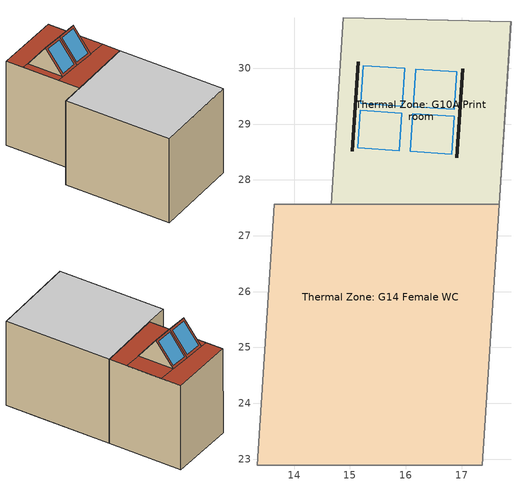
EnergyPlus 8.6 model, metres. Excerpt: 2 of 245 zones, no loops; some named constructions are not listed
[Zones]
Thermal Zone: G10A Print room
 floor to Thermal Zone: LG16 Cycles Store (InteriorCeiling Reversed): 14.88,30.91 17.89,30.83 17.67,27.57 14.66,27.57 z0
 wall outside (ExternalWall): 16.97,29.19,4.77 16.92,28.39,3.77 17.02,29.99,3.77; 15.09,29.32,4.77 15.04,28.52,3.77 15.14,30.11,3.77
 wall to Thermal Zone: G16 Library (InteriorWall): 17.89,30.83 14.88,30.91 z0:3.77
 wall to Thermal Zone: G11 Study room (InteriorWall): 17.67,27.57 17.89,30.83 z0:3.77
 wall to Thermal Zone: G14 Female WC (InteriorWall): 14.66,27.57 17.67,27.57 z0:3.77
 wall to Thermal Zone: G10 Tea Point (InteriorWall): 14.88,30.91 14.66,27.57 z0:3.77
 roof outside (ExternalRoof): 16.03,29.25,4.77 15.98,28.46,3.77 16.92,28.39,3.77 16.97,29.19,4.77; 15.04,28.52 15.14,30.11 14.83,30.13 14.73,28.54 z3.77; 17.83,29.94 17.89,30.83 14.88,30.91 14.83,30.13 z3.77; 17.72,28.34 17.83,29.94 17.02,29.99 16.92,28.39 z3.77; 15.09,29.32,4.77 15.04,28.52,3.77 15.98,28.46,3.77 16.03,29.25,4.77; 15.09,29.32,4.77 16.03,29.25,4.77 16.08,30.05,3.77 15.14,30.11,3.77; 17.67,27.57 17.72,28.34 14.73,28.54 14.66,27.57 z3.77; 16.03,29.25,4.77 16.97,29.19,4.77 17.02,29.99,3.77 16.08,30.05,3.77
 skylight (GlazingCH): 16.13,29.19,4.69 16.08,28.51,3.85 16.82,28.46,3.85 16.86,29.14,4.69; 15.19,29.25,4.69 15.14,28.57,3.85 15.88,28.52,3.85 15.93,29.2,4.69; 15.93,29.32,4.69 15.98,30,3.85 15.24,30.04,3.85 15.2,29.37,4.69; 16.87,29.26,4.69 16.92,29.94,3.85 16.18,29.98,3.85 16.13,29.31,4.69
Thermal Zone: G14 Female WC
 floor to Thermal Zone: LG14 Kitchen (InteriorCeiling): 17.67,27.57 17.45,24.23 13.42,24.23 13.64,27.57 z0
 floor to Thermal Zone: LG12 Plant (InteriorCeiling Reversed): 13.42,24.23 17.45,24.23 17.37,22.88 13.33,22.88 z0
 wall to Thermal Zone: G10 Tea Point (InteriorWall): 14.66,27.57 13.64,27.57 z0:3.77
 wall to Thermal Zone: G11 Study room (InteriorWall): 17.37,22.88 17.67,27.57 z0:3.77
 wall to Thermal Zone: G97 Circ (InteriorWall): 13.33,22.88 17.37,22.88 z0:3.77
 wall to Thermal Zone: G97A Riser (InteriorWall): 13.64,27.57 13.33,22.88 z0:3.77
 ceiling to Thermal Zone: 111 Female WC (InteriorCeiling): 13.33,22.88 17.37,22.88 17.67,27.57 13.64,27.57 z3.77
[Fan:OnOff]
VRF Zone Terminal Fan 66: Always On Discrete, 0.6, 300, Autosize, 0.8, 1, VRF Zone Terminal 64 Heating Coil Outlet Node, Node 492, Fan On Off Power Curve 19, Fan On Off Efficiency Curve 6, General
VRF Zone Terminal Fan 67: Always On Discrete, 0.6, 300, Autosize, 0.8, 1, VRF Zone Terminal 65 Heating Coil Outlet Node, Node 494, Fan On Off Power Curve 19, Fan On Off Efficiency Curve 6, General
VRF Zone Terminal Fan 64: Always On Discrete, 0.6, 300, Autosize, 0.8, 1, VRF Zone Terminal 62 Heating Coil Outlet Node, Node 488, Fan On Off Power Curve 19, Fan On Off Efficiency Curve 6, General
VRF Zone Terminal Fan 63: Always On Discrete, 0.6, 300, Autosize, 0.8, 1, VRF Zone Terminal 61 Heating Coil Outlet Node, Node 486, Fan On Off Power Curve 19, Fan On Off Efficiency Curve 6, General
VRF Zone Terminal Fan 62: Always On Discrete, 0.6, 300, Autosize, 0.8, 1, VRF Zone Terminal 60 Heating Coil Outlet Node, Node 484, Fan On Off Power Curve 19, Fan On Off Efficiency Curve 6, General
VRF Zone Terminal Fan 61: Always On Discrete, 0.6, 300, Autosize, 0.8, 1, VRF Zone Terminal 59 Heating Coil Outlet Node, Node 482, Fan On Off Power Curve 19, Fan On Off Efficiency Curve 6, General
VRF Zone Terminal Fan 60: Always On Discrete, 0.6, 300, Autosize, 0.8, 1, VRF Zone Terminal 58 Heating Coil Outlet Node, Node 480, Fan On Off Power Curve 19, Fan On Off Efficiency Curve 6, General
VRF Zone Terminal Fan 59: Always On Discrete, 0.6, 300, Autosize, 0.8, 1, VRF Zone Terminal 57 Heating Coil Outlet Node, Node 478, Fan On Off Power Curve 19, Fan On Off Efficiency Curve 6, General
VRF Zone Terminal Fan 58: Always On Discrete, 0.6, 300, Autosize, 0.8, 1, FCU216 Heating Coil Outlet Node, Node 476, Fan On Off Power Curve 19, Fan On Off Efficiency Curve 6, General
VRF Zone Terminal Fan 45: Always On Discrete, 0.6, 300, Autosize, 0.8, 1, VRF Zone Terminal 43 Heating Coil Outlet Node, Node 472, Fan On Off Power Curve 19, Fan On Off Efficiency Curve 6, General
VRF Zone Terminal Fan 46: Always On Discrete, 0.6, 300, Autosize, 0.8, 1, VRF Zone Terminal 44 Heating Coil Outlet Node, Node 474, Fan On Off Power Curve 19, Fan On Off Efficiency Curve 6, General
VRF Zone Terminal Fan 40: Always On Discrete, 0.6, 300, Autosize, 0.8, 1, VRF Zone Terminal 38 Heating Coil Outlet Node, Node 462, Fan On Off Power Curve 19, Fan On Off Efficiency Curve 6, General
VRF Zone Terminal Fan 41: Always On Discrete, 0.6, 300, Autosize, 0.8, 1, VRF Zone Terminal 39 Heating Coil Outlet Node, Node 464, Fan On Off Power Curve 19, Fan On Off Efficiency Curve 6, General
VRF Zone Terminal Fan 42: Always On Discrete, 0.6, 300, Autosize, 0.8, 1, VRF Zone Terminal 40 Heating Coil Outlet Node, Node 466, Fan On Off Power Curve 19, Fan On Off Efficiency Curve 6, General
VRF Zone Terminal Fan 43: Always On Discrete, 0.6, 300, Autosize, 0.8, 1, VRF Zone Terminal 41 Heating Coil Outlet Node, Node 468, Fan On Off Power Curve 19, Fan On Off Efficiency Curve 6, General
VRF Zone Terminal Fan 44: Always On Discrete, 0.6, 300, Autosize, 0.8, 1, VRF Zone Terminal 42 Heating Coil Outlet Node, Node 470, Fan On Off Power Curve 19, Fan On Off Efficiency Curve 6, General
VRF Zone Terminal Fan 212: Always On Discrete, 0.6, 80, Autosize, 0.8, 1, AHU201 1 Heating Coil Outlet Node, Node 697, Fan On Off Power Curve 19, Fan On Off Efficiency Curve 6, General
VRF Zone Terminal Fan 213: Always On Discrete, 0.6, 80, Autosize, 0.8, 1, AHU201 2 Heating Coil Outlet Node, Node 699, Fan On Off Power Curve 19, Fan On Off Efficiency Curve 6, General
VRF Zone Terminal Fan 216: Always On Discrete, 0.6, 80, Autosize, 0.8, 1, AHU201 3 Heating Coil Outlet Node, Node 707, Fan On Off Power Curve 19, Fan On Off Efficiency Curve 6, General
VRF Zone Terminal Fan 121: Always On Discrete, 0.6, 300, Autosize, 0.8, 1, VRF Zone Terminal 119 Heating Coil Outlet Node, Node 602, Fan On Off Power Curve 19, Fan On Off Efficiency Curve 6, General
VRF Zone Terminal Fan 122: Always On Discrete, 0.6, 300, Autosize, 0.8, 1, VRF Zone Terminal 120 Heating Coil Outlet Node, Node 604, Fan On Off Power Curve 19, Fan On Off Efficiency Curve 6, General
VRF Zone Terminal Fan 123: Always On Discrete, 0.6, 300, Autosize, 0.8, 1, VRF Zone Terminal 121 Heating Coil Outlet Node, Node 606, Fan On Off Power Curve 19, Fan On Off Efficiency Curve 6, General
VRF Zone Terminal Fan 124: Always On Discrete, 0.6, 300, Autosize, 0.8, 1, VRF Zone Terminal 122 Heating Coil Outlet Node, Node 608, Fan On Off Power Curve 19, Fan On Off Efficiency Curve 6, General
VRF Zone Terminal Fan 125: Always On Discrete, 0.6, 300, Autosize, 0.8, 1, VRF Zone Terminal 123 Heating Coil Outlet Node, Node 610, Fan On Off Power Curve 19, Fan On Off Efficiency Curve 6, General
VRF Zone Terminal Fan 126: Always On Discrete, 0.6, 300, Autosize, 0.8, 1, VRF Zone Terminal 124 Heating Coil Outlet Node, Node 612, Fan On Off Power Curve 19, Fan On Off Efficiency Curve 6, General
VRF Zone Terminal Fan 127: Always On Discrete, 0.6, 300, Autosize, 0.8, 1, VRF Zone Terminal 125 Heating Coil Outlet Node, Node 614, Fan On Off Power Curve 19, Fan On Off Efficiency Curve 6, General
VRF Zone Terminal Fan 128: Always On Discrete, 0.6, 300, Autosize, 0.8, 1, VRF Zone Terminal 126 Heating Coil Outlet Node, Node 616, Fan On Off Power Curve 19, Fan On Off Efficiency Curve 6, General
VRF Zone Terminal Fan 129: Always On Discrete, 0.6, 300, Autosize, 0.8, 1, VRF Zone Terminal 127 Heating Coil Outlet Node, Node 618, Fan On Off Power Curve 19, Fan On Off Efficiency Curve 6, General
VRF Zone Terminal Fan 130: Always On Discrete, 0.6, 300, Autosize, 0.8, 1, VRF Zone Terminal 128 Heating Coil Outlet Node, Node 620, Fan On Off Power Curve 19, Fan On Off Efficiency Curve 6, General
VRF Zone Terminal Fan 131: Always On Discrete, 0.6, 300, Autosize, 0.8, 1, VRF Zone Terminal 129 Heating Coil Outlet Node, Node 622, Fan On Off Power Curve 19, Fan On Off Efficiency Curve 6, General
VRF Zone Terminal Fan 132: Always On Discrete, 0.6, 300, Autosize, 0.8, 1, VRF Zone Terminal 130 Heating Coil Outlet Node, Node 624, Fan On Off Power Curve 19, Fan On Off Efficiency Curve 6, General
VRF Zone Terminal Fan 133: Always On Discrete, 0.6, 300, Autosize, 0.8, 1, VRF Zone Terminal 131 Heating Coil Outlet Node, Node 626, Fan On Off Power Curve 19, Fan On Off Efficiency Curve 6, General
VRF Zone Terminal Fan 134: Always On Discrete, 0.6, 300, Autosize, 0.8, 1, VRF Zone Terminal 132 Heating Coil Outlet Node, Node 628, Fan On Off Power Curve 19, Fan On Off Efficiency Curve 6, General
VRF Zone Terminal Fan 135: Always On Discrete, 0.6, 300, Autosize, 0.8, 1, VRF Zone Terminal 133 Heating Coil Outlet Node, Node 630, Fan On Off Power Curve 19, Fan On Off Efficiency Curve 6, General
VRF Zone Terminal Fan 136: Always On Discrete, 0.6, 300, Autosize, 0.8, 1, VRF Zone Terminal 134 Heating Coil Outlet Node, Node 632, Fan On Off Power Curve 19, Fan On Off Efficiency Curve 6, General
VRF Zone Terminal Fan 137: Always On Discrete, 0.6, 300, Autosize, 0.8, 1, VRF Zone Terminal 135 Heating Coil Outlet Node, Node 634, Fan On Off Power Curve 19, Fan On Off Efficiency Curve 6, General
VRF Zone Terminal Fan 138: Always On Discrete, 0.6, 300, Autosize, 0.8, 1, VRF Zone Terminal 136 Heating Coil Outlet Node, Node 636, Fan On Off Power Curve 19, Fan On Off Efficiency Curve 6, General
VRF Zone Terminal Fan 139: Always On Discrete, 0.6, 300, Autosize, 0.8, 1, VRF Zone Terminal 137 Heating Coil Outlet Node, Node 638, Fan On Off Power Curve 19, Fan On Off Efficiency Curve 6, General
VRF Zone Terminal Fan 140: Always On Discrete, 0.6, 300, Autosize, 0.8, 1, VRF Zone Terminal 138 Heating Coil Outlet Node, Node 640, Fan On Off Power Curve 19, Fan On Off Efficiency Curve 6, General
VRF Zone Terminal Fan 170: Always On Discrete, 0.6, 80, 0.29, 0.8, 1, AHU401 1 Heating Coil Outlet Node, Node 781, Fan On Off Power Curve 19, Fan On Off Efficiency Curve 6, General
VRF Zone Terminal Fan 34: Always On Discrete, 0.6, 300, Autosize, 0.8, 1, VRF Zone Terminal 32 Heating Coil Outlet Node, Node 450, Fan On Off Power Curve 19, Fan On Off Efficiency Curve 6, General
VRF Zone Terminal Fan 33: Always On Discrete, 0.6, 300, Autosize, 0.8, 1, VRF Zone Terminal 31 Heating Coil Outlet Node, Node 448, Fan On Off Power Curve 19, Fan On Off Efficiency Curve 6, General
VRF Zone Terminal Fan 32: Always On Discrete, 0.6, 300, Autosize, 0.8, 1, VRF Zone Terminal 30 Heating Coil Outlet Node, Node 446, Fan On Off Power Curve 19, Fan On Off Efficiency Curve 6, General
VRF Zone Terminal Fan 31: Always On Discrete, 0.6, 300, Autosize, 0.8, 1, VRF Zone Terminal 29 Heating Coil Outlet Node, Node 444, Fan On Off Power Curve 19, Fan On Off Efficiency Curve 6, General
VRF Zone Terminal Fan 177: Always On Discrete, 0.6, 300, Autosize, 0.8, 1, FCU407 Heating Coil Outlet Node, Node 795, Fan On Off Power Curve 19, Fan On Off Efficiency Curve 6, General
VRF Zone Terminal Fan 30: Always On Discrete, 0.6, 300, Autosize, 0.8, 1, VRF Zone Terminal 28 Heating Coil Outlet Node, Node 442, Fan On Off Power Curve 19, Fan On Off Efficiency Curve 6, General
VRF Zone Terminal Fan 165: Always On Discrete, 0.6, 300, Autosize, 0.8, 1, AHU401 Heating Coil Outlet Node, Node 694, Fan On Off Power Curve 19, Fan On Off Efficiency Curve 6, General
VRF Zone Terminal Fan 29: Always On Discrete, 0.6, 300, Autosize, 0.8, 1, VRF Zone Terminal 27 Heating Coil Outlet Node, Node 440, Fan On Off Power Curve 19, Fan On Off Efficiency Curve 6, General
VRF Zone Terminal Fan 23: Always On Discrete, 0.6, 300, Autosize, 0.8, 1, VRF Zone Terminal 21 Heating Coil Outlet Node, Node 428, Fan On Off Power Curve 19, Fan On Off Efficiency Curve 6, General
VRF Zone Terminal Fan 24: Always On Discrete, 0.6, 300, Autosize, 0.8, 1, VRF Zone Terminal 22 Heating Coil Outlet Node, Node 430, Fan On Off Power Curve 19, Fan On Off Efficiency Curve 6, General
VRF Zone Terminal Fan 25: Always On Discrete, 0.6, 300, Autosize, 0.8, 1, VRF Zone Terminal 23 Heating Coil Outlet Node, Node 432, Fan On Off Power Curve 19, Fan On Off Efficiency Curve 6, General
VRF Zone Terminal Fan 22: Always On Discrete, 0.6, 300, Autosize, 0.8, 1, VRF Zone Terminal 20 Heating Coil Outlet Node, Node 426, Fan On Off Power Curve 19, Fan On Off Efficiency Curve 6, General
VRF Zone Terminal Fan 214: Always On Discrete, 0.6, 300, Autosize, 0.8, 1, FCU407 1 Heating Coil Outlet Node, Node 701, Fan On Off Power Curve 19, Fan On Off Efficiency Curve 6, General
VRF Zone Terminal Fan: Always On Discrete, 0.6, 300, Autosize, 0.8, 1, VRF Zone Terminal Heating Coil Outlet Node, Node 396, Fan On Off Power Curve 19, Fan On Off Efficiency Curve 6, General
VRF Zone Terminal Fan 15: Always On Discrete, 0.6, 300, Autosize, 0.8, 1, VRF Zone Terminal 13 Heating Coil Outlet Node, Node 412, Fan On Off Power Curve 19, Fan On Off Efficiency Curve 6, General
VRF Zone Terminal Fan 224: Always On Discrete, 0.6, 300, Autosize, 0.8, 1, VRF Zone Terminal 201 Heating Coil Outlet Node, Node 398, Fan On Off Power Curve 19, Fan On Off Efficiency Curve 6, General
VRF Zone Terminal Fan 178: Always On Discrete, 0.6, 300, Autosize, 0.8, 1, VRF Zone Terminal 167 Heating Coil Outlet Node, Node 797, Fan On Off Power Curve 19, Fan On Off Efficiency Curve 6, General
VRF Zone Terminal Fan 17: Always On Discrete, 0.6, 300, Autosize, 0.8, 1, VRF Zone Terminal 15 Heating Coil Outlet Node, Node 416, Fan On Off Power Curve 19, Fan On Off Efficiency Curve 6, General
VRF Zone Terminal Fan 179: Always On Discrete, 0.6, 300, Autosize, 0.8, 1, VRF Zone Terminal 168 Heating Coil Outlet Node, Node 799, Fan On Off Power Curve 19, Fan On Off Efficiency Curve 6, General
VRF Zone Terminal Fan 18: Always On Discrete, 0.6, 300, Autosize, 0.8, 1, VRF Zone Terminal 16 Heating Coil Outlet Node, Node 418, Fan On Off Power Curve 19, Fan On Off Efficiency Curve 6, General
VRF Zone Terminal Fan 180: Always On Discrete, 0.6, 300, Autosize, 0.8, 1, VRF Zone Terminal 169 Heating Coil Outlet Node, Node 801, Fan On Off Power Curve 19, Fan On Off Efficiency Curve 6, General
VRF Zone Terminal Fan 223: Always On Discrete, 0.6, 300, Autosize, 0.8, 1, VRF Zone Terminal 200 Heating Coil Outlet Node, Node 330, Fan On Off Power Curve 19, Fan On Off Efficiency Curve 6, General
VRF Zone Terminal Fan 19: Always On Discrete, 0.6, 300, Autosize, 0.8, 1, VRF Zone Terminal 17 Heating Coil Outlet Node, Node 420, Fan On Off Power Curve 19, Fan On Off Efficiency Curve 6, General
VRF Zone Terminal Fan 181: Always On Discrete, 0.6, 300, Autosize, 0.8, 1, VRF Zone Terminal 170 Heating Coil Outlet Node, Node 803, Fan On Off Power Curve 19, Fan On Off Efficiency Curve 6, General
VRF Zone Terminal Fan 182: Always On Discrete, 0.6, 300, Autosize, 0.8, 1, VRF Zone Terminal 171 Heating Coil Outlet Node, Node 805, Fan On Off Power Curve 19, Fan On Off Efficiency Curve 6, General
VRF Zone Terminal Fan 189: Always On Discrete, 0.6, 300, Autosize, 0.8, 1, VRF Zone Terminal 178 Heating Coil Outlet Node, Node 819, Fan On Off Power Curve 19, Fan On Off Efficiency Curve 6, General
VRF Zone Terminal Fan 141: Always On Discrete, 0.6, 300, Autosize, 0.8, 1, VRF Zone Terminal 139 Heating Coil Outlet Node, Node 642, Fan On Off Power Curve 19, Fan On Off Efficiency Curve 6, General
VRF Zone Terminal Fan 142: Always On Discrete, 0.6, 300, Autosize, 0.8, 1, VRF Zone Terminal 140 Heating Coil Outlet Node, Node 644, Fan On Off Power Curve 19, Fan On Off Efficiency Curve 6, General
VRF Zone Terminal Fan 143: Always On Discrete, 0.6, 300, Autosize, 0.8, 1, VRF Zone Terminal 141 Heating Coil Outlet Node, Node 646, Fan On Off Power Curve 19, Fan On Off Efficiency Curve 6, General
VRF Zone Terminal Fan 147: Always On Discrete, 0.6, 300, Autosize, 0.8, 1, VRF Zone Terminal 145 Heating Coil Outlet Node, Node 652, Fan On Off Power Curve 19, Fan On Off Efficiency Curve 6, General
VRF Zone Terminal Fan 146: Always On Discrete, 0.6, 300, Autosize, 0.8, 1, VRF Zone Terminal 144 Heating Coil Outlet Node, Node 654, Fan On Off Power Curve 19, Fan On Off Efficiency Curve 6, General
VRF Zone Terminal Fan 148: Always On Discrete, 0.6, 300, Autosize, 0.8, 1, VRF Zone Terminal 146 Heating Coil Outlet Node, Node 656, Fan On Off Power Curve 19, Fan On Off Efficiency Curve 6, General
VRF Zone Terminal Fan 149: Always On Discrete, 0.6, 300, Autosize, 0.8, 1, VRF Zone Terminal 147 Heating Coil Outlet Node, Node 658, Fan On Off Power Curve 19, Fan On Off Efficiency Curve 6, General
VRF Zone Terminal Fan 150: Always On Discrete, 0.6, 300, Autosize, 0.8, 1, VRF Zone Terminal 148 Heating Coil Outlet Node, Node 660, Fan On Off Power Curve 19, Fan On Off Efficiency Curve 6, General
VRF Zone Terminal Fan 151: Always On Discrete, 0.6, 300, Autosize, 0.8, 1, VRF Zone Terminal 149 Heating Coil Outlet Node, Node 662, Fan On Off Power Curve 19, Fan On Off Efficiency Curve 6, General
VRF Zone Terminal Fan 152: Always On Discrete, 0.6, 300, Autosize, 0.8, 1, VRF Zone Terminal 150 Heating Coil Outlet Node, Node 664, Fan On Off Power Curve 19, Fan On Off Efficiency Curve 6, General
VRF Zone Terminal Fan 153: Always On Discrete, 0.6, 300, Autosize, 0.8, 1, VRF Zone Terminal 151 Heating Coil Outlet Node, Node 666, Fan On Off Power Curve 19, Fan On Off Efficiency Curve 6, General
VRF Zone Terminal Fan 154: Always On Discrete, 0.6, 300, Autosize, 0.8, 1, VRF Zone Terminal 152 Heating Coil Outlet Node, Node 668, Fan On Off Power Curve 19, Fan On Off Efficiency Curve 6, General
VRF Zone Terminal Fan 155: Always On Discrete, 0.6, 300, Autosize, 0.8, 1, VRF Zone Terminal 153 Heating Coil Outlet Node, Node 670, Fan On Off Power Curve 19, Fan On Off Efficiency Curve 6, General
VRF Zone Terminal Fan 156: Always On Discrete, 0.6, 300, Autosize, 0.8, 1, VRF Zone Terminal 154 Heating Coil Outlet Node, Node 672, Fan On Off Power Curve 19, Fan On Off Efficiency Curve 6, General
VRF Zone Terminal Fan 13: Always On Discrete, 0.6, 300, Autosize, 0.8, 1, 602 Heating Coil Outlet Node, Node 408, Fan On Off Power Curve 19, Fan On Off Efficiency Curve 6, General
VRF Zone Terminal Fan 14: Always On Discrete, 0.6, 300, Autosize, 0.8, 1, 603 Heating Coil Outlet Node, Node 410, Fan On Off Power Curve 19, Fan On Off Efficiency Curve 6, General
VRF Zone Terminal Fan 183: Always On Discrete, 0.6, 300, Autosize, 0.8, 1, 602a Heating Coil Outlet Node, Node 807, Fan On Off Power Curve 19, Fan On Off Efficiency Curve 6, General
VRF Zone Terminal Fan 12: Always On Discrete, 0.6, 300, Autosize, 0.8, 1, 601 Heating Coil Outlet Node, Node 406, Fan On Off Power Curve 19, Fan On Off Efficiency Curve 6, General
VRF Zone Terminal Fan 176: Always On Discrete, 0.6, 300, Autosize, 0.8, 1, 604a Heating Coil Outlet Node, Node 793, Fan On Off Power Curve 19, Fan On Off Efficiency Curve 6, General
VRF Zone Terminal Fan 11: Always On Discrete, 0.6, 300, Autosize, 0.8, 1, 604 Heating Coil Outlet Node, Node 404, Fan On Off Power Curve 19, Fan On Off Efficiency Curve 6, General
VRF Zone Terminal Fan 10: Always On Discrete, 0.6, 300, Autosize, 0.8, 1, 605 Heating Coil Outlet Node, Node 402, Fan On Off Power Curve 19, Fan On Off Efficiency Curve 6, General
VRF Zone Terminal Fan 185: Always On Discrete, 0.6, 300, Autosize, 0.8, 1, 612a Heating Coil Outlet Node, Node 811, Fan On Off Power Curve 19, Fan On Off Efficiency Curve 6, General
VRF Zone Terminal Fan 9: Always On Discrete, 0.6, 300, Autosize, 0.8, 1, 606 Heating Coil Outlet Node, Node 400, Fan On Off Power Curve 19, Fan On Off Efficiency Curve 6, General
VRF Zone Terminal Fan 225: Always On Discrete, 0.6, 300, Autosize, 0.8, 1, 621a 1 Heating Coil Outlet Node, Node 287, Fan On Off Power Curve 19, Fan On Off Efficiency Curve 6, General
VRF Zone Terminal Fan 226: Always On Discrete, 0.6, 300, Autosize, 0.8, 1, 621a 2 Heating Coil Outlet Node, Node 414, Fan On Off Power Curve 19, Fan On Off Efficiency Curve 6, General
VRF Zone Terminal Fan 6: Always On Discrete, 0.6, 300, Autosize, 0.8, 1, 607 Heating Coil Outlet Node, Node 394, Fan On Off Power Curve 19, Fan On Off Efficiency Curve 6, General
VRF Zone Terminal Fan 186: Always On Discrete, 0.6, 300, Autosize, 0.8, 1, 617a Heating Coil Outlet Node, Node 813, Fan On Off Power Curve 19, Fan On Off Efficiency Curve 6, General
VRF Zone Terminal Fan 5: Always On Discrete, 0.6, 300, Autosize, 0.8, 1, 608 Heating Coil Outlet Node, Node 392, Fan On Off Power Curve 19, Fan On Off Efficiency Curve 6, General
VRF Zone Terminal Fan 4: Always On Discrete, 0.6, 300, Autosize, 0.8, 1, 609 Heating Coil Outlet Node, Node 390, Fan On Off Power Curve 19, Fan On Off Efficiency Curve 6, General
VRF Zone Terminal Fan 187: Always On Discrete, 0.6, 300, Autosize, 0.8, 1, 620a Heating Coil Outlet Node, Node 815, Fan On Off Power Curve 19, Fan On Off Efficiency Curve 6, General
VRF Zone Terminal Fan 188: Always On Discrete, 0.6, 300, Autosize, 0.8, 1, 621a Heating Coil Outlet Node, Node 817, Fan On Off Power Curve 19, Fan On Off Efficiency Curve 6, General
VRF Zone Terminal Fan 3: Always On Discrete, 0.6, 300, Autosize, 0.8, 1, 611 Heating Coil Outlet Node, Node 388, Fan On Off Power Curve 19, Fan On Off Efficiency Curve 6, General
VRF Zone Terminal Fan 166: Always On Discrete, 0.6, 300, Autosize, 0.8, 1, VRF Zone Terminal 159 Heating Coil Outlet Node, Node 736, Fan On Off Power Curve 19, Fan On Off Efficiency Curve 6, General
VRF Zone Terminal Fan 167: Always On Discrete, 0.6, 300, Autosize, 0.8, 1, VRF Zone Terminal 160 Heating Coil Outlet Node, Node 738, Fan On Off Power Curve 19, Fan On Off Efficiency Curve 6, General
VRF Zone Terminal Fan 168: Always On Discrete, 0.6, 300, Autosize, 0.8, 1, VRF Zone Terminal 161 Heating Coil Outlet Node, Node 740, Fan On Off Power Curve 19, Fan On Off Efficiency Curve 6, General
VRF Zone Terminal Fan 169: Always On Discrete, 0.6, 300, Autosize, 0.8, 1, VRF Zone Terminal 162 Heating Coil Outlet Node, Node 742, Fan On Off Power Curve 19, Fan On Off Efficiency Curve 6, General
VRF Zone Terminal Fan 103: Always On Discrete, 0.6, 300, Autosize, 0.8, 1, VRF Zone Terminal 101 Heating Coil Outlet Node, Node 566, Fan On Off Power Curve 19, Fan On Off Efficiency Curve 6, General
VRF Zone Terminal Fan 102: Always On Discrete, 0.6, 300, Autosize, 0.8, 1, VRF Zone Terminal 100 Heating Coil Outlet Node, Node 564, Fan On Off Power Curve 19, Fan On Off Efficiency Curve 6, General
VRF Zone Terminal Fan 101: Always On Discrete, 0.6, 300, Autosize, 0.8, 1, VRF Zone Terminal 99 Heating Coil Outlet Node, Node 562, Fan On Off Power Curve 19, Fan On Off Efficiency Curve 6, General
VRF Zone Terminal Fan 82: Always On Discrete, 0.6, 300, Autosize, 0.8, 1, VRF Zone Terminal 80 Heating Coil Outlet Node, Node 558, Fan On Off Power Curve 19, Fan On Off Efficiency Curve 6, General
VRF Zone Terminal Fan 104: Always On Discrete, 0.6, 300, Autosize, 0.8, 1, VRF Zone Terminal 102 Heating Coil Outlet Node, Node 568, Fan On Off Power Curve 19, Fan On Off Efficiency Curve 6, General
VRF Zone Terminal Fan 105: Always On Discrete, 0.6, 300, Autosize, 0.8, 1, VRF Zone Terminal 103 Heating Coil Outlet Node, Node 570, Fan On Off Power Curve 19, Fan On Off Efficiency Curve 6, General
VRF Zone Terminal Fan 100: Always On Discrete, 0.6, 300, Autosize, 0.8, 1, VRF Zone Terminal 98 Heating Coil Outlet Node, Node 560, Fan On Off Power Curve 19, Fan On Off Efficiency Curve 6, General
VRF Zone Terminal Fan 98: Always On Discrete, 0.6, 300, Autosize, 0.8, 1, VRF Zone Terminal 96 Heating Coil Outlet Node, Node 554, Fan On Off Power Curve 19, Fan On Off Efficiency Curve 6, General
VRF Zone Terminal Fan 94: Always On Discrete, 0.6, 300, Autosize, 0.8, 1, VRF Zone Terminal 92 Heating Coil Outlet Node, Node 546, Fan On Off Power Curve 19, Fan On Off Efficiency Curve 6, General
VRF Zone Terminal Fan 95: Always On Discrete, 0.6, 300, Autosize, 0.8, 1, VRF Zone Terminal 93 Heating Coil Outlet Node, Node 548, Fan On Off Power Curve 19, Fan On Off Efficiency Curve 6, General
VRF Zone Terminal Fan 96: Always On Discrete, 0.6, 300, Autosize, 0.8, 1, VRF Zone Terminal 94 Heating Coil Outlet Node, Node 550, Fan On Off Power Curve 19, Fan On Off Efficiency Curve 6, General
VRF Zone Terminal Fan 97: Always On Discrete, 0.6, 300, Autosize, 0.8, 1, AHUG01 Heating Coil Outlet Node, Node 552, Fan On Off Power Curve 19, Fan On Off Efficiency Curve 6, General
VRF Zone Terminal Fan 163: Always On Discrete, 0.6, 300, Autosize, 0.8, 1, VRF Zone Terminal 158 Heating Coil Outlet Node, Node 690, Fan On Off Power Curve 19, Fan On Off Efficiency Curve 6, General
VRF Zone Terminal Fan 210: Always On Discrete, 0.6, 300, Autosize, 0.8, 1, VRF Zone Terminal 195 Heating Coil Outlet Node, Node 521, Fan On Off Power Curve 19, Fan On Off Efficiency Curve 6, General
VRF Zone Terminal Fan 211: Always On Discrete, 0.6, 300, Autosize, 0.8, 1, VRF Zone Terminal 196 Heating Coil Outlet Node, Node 695, Fan On Off Power Curve 19, Fan On Off Efficiency Curve 6, General
VRF Zone Terminal Fan 219: Always On Discrete, 0.6, 300, Autosize, 0.8, 1, VRF Zone Terminal 199 Heating Coil Outlet Node, Node 713, Fan On Off Power Curve 19, Fan On Off Efficiency Curve 6, General
VRF Zone Terminal Fan 84: Always On Discrete, 0.6, 300, Autosize, 0.8, 1, VRF Zone Terminal 82 Heating Coil Outlet Node, Node 526, Fan On Off Power Curve 19, Fan On Off Efficiency Curve 6, General
VRF Zone Terminal Fan 85: Always On Discrete, 0.6, 300, Autosize, 0.8, 1, VRF Zone Terminal 83 Heating Coil Outlet Node, Node 528, Fan On Off Power Curve 19, Fan On Off Efficiency Curve 6, General
VRF Zone Terminal Fan 86: Always On Discrete, 0.6, 300, Autosize, 0.8, 1, VRF Zone Terminal 84 Heating Coil Outlet Node, Node 530, Fan On Off Power Curve 19, Fan On Off Efficiency Curve 6, General
VRF Zone Terminal Fan 87: Always On Discrete, 0.6, 300, Autosize, 0.8, 1, VRF Zone Terminal 85 Heating Coil Outlet Node, Node 532, Fan On Off Power Curve 19, Fan On Off Efficiency Curve 6, General
VRF Zone Terminal Fan 88: Always On Discrete, 0.6, 300, Autosize, 0.8, 1, VRF Zone Terminal 86 Heating Coil Outlet Node, Node 534, Fan On Off Power Curve 19, Fan On Off Efficiency Curve 6, General
VRF Zone Terminal Fan 89: Always On Discrete, 0.6, 300, Autosize, 0.8, 1, VRF Zone Terminal 87 Heating Coil Outlet Node, Node 536, Fan On Off Power Curve 19, Fan On Off Efficiency Curve 6, General
VRF Zone Terminal Fan 90: Always On Discrete, 0.6, 300, Autosize, 0.8, 1, VRF Zone Terminal 88 Heating Coil Outlet Node, Node 538, Fan On Off Power Curve 19, Fan On Off Efficiency Curve 6, General
VRF Zone Terminal Fan 83: Always On Discrete, 0.6, 300, Autosize, 0.8, 1, VRF Zone Terminal 81 Heating Coil Outlet Node, Node 524, Fan On Off Power Curve 19, Fan On Off Efficiency Curve 6, General
VRF Zone Terminal Fan 157: Always On Discrete, 0.6, 300, Autosize, 0.8, 1, VRF Zone Terminal 155 Heating Coil Outlet Node, Node 261, Fan On Off Power Curve 19, Fan On Off Efficiency Curve 6, General
VRF Zone Terminal Fan 158: Always On Discrete, 0.6, 300, Autosize, 0.8, 1, VRF Zone Terminal 156 Heating Coil Outlet Node, Node 678, Fan On Off Power Curve 19, Fan On Off Efficiency Curve 6, General
VRF Zone Terminal Fan 159: Always On Discrete, 0.6, 300, Autosize, 0.8, 1, VRF Zone Terminal 157 Heating Coil Outlet Node, Node 680, Fan On Off Power Curve 19, Fan On Off Efficiency Curve 6, General
VRF Zone Terminal Fan 160: Always On Discrete, 0.6, 300, Autosize, 0.8, 1, ACG01(overdoorheater) Heating Coil Outlet Node, Node 682, Fan On Off Power Curve 19, Fan On Off Efficiency Curve 6, General
VRF Zone Terminal Fan 120: Always On Discrete, 0.6, 35, Autosize, 0.8, 1, B04 Heating Coil Outlet Node, Node 600, Fan On Off Power Curve 19, Fan On Off Efficiency Curve 6, General
VRF Zone Terminal Fan 118: Always On Discrete, 0.6, 300, Autosize, 0.8, 1, B03b Heating Coil Outlet Node, Node 596, Fan On Off Power Curve 19, Fan On Off Efficiency Curve 6, General
VRF Zone Terminal Fan 117: Always On Discrete, 0.6, 300, Autosize, 0.8, 1, B03a Heating Coil Outlet Node, Node 594, Fan On Off Power Curve 19, Fan On Off Efficiency Curve 6, General
VRF Zone Terminal Fan 119: Always On Discrete, 0.6, 300, Autosize, 0.8, 1, B02 Heating Coil Outlet Node, Node 598, Fan On Off Power Curve 19, Fan On Off Efficiency Curve 6, General
VRF Zone Terminal Fan 116: Always On Discrete, 0.6, 300, Autosize, 0.8, 1, B01 Heating Coil Outlet Node, Node 592, Fan On Off Power Curve 19, Fan On Off Efficiency Curve 6, General
VRF Zone Terminal Fan 162: 7to7_Extract, 0.6, 35, 0.26, 0.8, 1, AHUB01 Heating Coil Outlet Node, Node 688, Fan On Off Power Curve 19, Fan On Off Efficiency Curve 6, General
VRF Zone Terminal Fan 115: Always On Discrete, 0.6, 300, Autosize, 0.8, 1, VRF Zone Terminal 113 Heating Coil Outlet Node, Node 590, Fan On Off Power Curve 19, Fan On Off Efficiency Curve 6, General
VRF Zone Terminal Fan 161: 7to7_Extract, 0.6, 35, 0.26, 0.8, 1, AHUB03 Heating Coil Outlet Node, Node 686, Fan On Off Power Curve 19, Fan On Off Efficiency Curve 6, General
VRF Zone Terminal Fan 114: Always On Discrete, 0.6, 300, Autosize, 0.8, 1, B06a Heating Coil Outlet Node, Node 588, Fan On Off Power Curve 19, Fan On Off Efficiency Curve 6, General
VRF Zone Terminal Fan 113: Always On Discrete, 0.6, 300, Autosize, 0.8, 1, B06b Heating Coil Outlet Node, Node 586, Fan On Off Power Curve 19, Fan On Off Efficiency Curve 6, General
VRF Zone Terminal Fan 208: Always On Discrete, 0.6, 35, 0.3, 0.8, 1, B12 Heating Coil Outlet Node, Node 269, Fan On Off Power Curve 19, Fan On Off Efficiency Curve 6, General
VRF Zone Terminal Fan 209: Always On Discrete, 0.6, 150, 0.3, 0.8, 1, B13 Heating Coil Outlet Node, Node 519, Fan On Off Power Curve 19, Fan On Off Efficiency Curve 6, General
VRF Zone Terminal Fan 110: Always On Discrete, 0.6, 300, Autosize, 0.8, 1, B07 Heating Coil Outlet Node, Node 580, Fan On Off Power Curve 19, Fan On Off Efficiency Curve 6, General
VRF Zone Terminal Fan 109: Always On Discrete, 0.6, 300, Autosize, 0.8, 1, B08 Heating Coil Outlet Node, Node 578, Fan On Off Power Curve 19, Fan On Off Efficiency Curve 6, General
VRF Zone Terminal Fan 108: Always On Discrete, 0.6, 300, Autosize, 0.8, 1, B09 Heating Coil Outlet Node, Node 576, Fan On Off Power Curve 19, Fan On Off Efficiency Curve 6, General
VRF Zone Terminal Fan 106: Always On Discrete, 0.6, 300, Autosize, 0.8, 1, B10 Heating Coil Outlet Node, Node 572, Fan On Off Power Curve 19, Fan On Off Efficiency Curve 6, General
VRF Zone Terminal Fan 107: Always On Discrete, 0.6, 300, Autosize, 0.8, 1, B11 Heating Coil Outlet Node, Node 574, Fan On Off Power Curve 19, Fan On Off Efficiency Curve 6, General
[Fan:ZoneExhaust]
EG313: , 0.606842, 0, 0.033, Node 705, Node 706, General, 7to7_Extract, Decoupled
EG412: , 0.606842, 0, 0.033, Node 715, Node 716, General, 7to7_Extract, Decoupled
ToiletExhaust: , 0.606842, 155, 1.4, Node 822, Node 823, General, 7to7_Extract, Decoupled, , BalancedExhaustExtract
EF-G06: , 0.606842, 150, 0.017, Node 254, Node 255, General, 7to7_Extract, Decoupled, , BalancedExhaustExtract
EF-G05: , 0.606842, 150, 0.017, Node 250, Node 251, General, 7to7_Extract, Decoupled, , BalancedExhaustExtract
EF-G04: , 0.606842, 150, 0.04, Node 258, Node 259, General, 7to7_Extract, Decoupled, , BalancedExhaustExtract
EF-G02: , 0.606842, 150, 0.137, Node 256, Node 257, General, 7to7_Extract, Decoupled, , BalancedExhaustExtract
EF-G01&#44 EF-G03: , 0.606842, 150, 0.132, Node 248, Node 249, General, 7to7_Extract, Decoupled, , BalancedExhaustExtract
TX7WW nr2: , 0.606842, 150, 0.134, Node 675, Node 676, General, 7to7_Extract, Decoupled, , BalancedExhaustExtract
[Coil:Cooling:DX:VariableRefrigerantFlow]
VRF Zone Terminal Cooling Coil 205: Always On Discrete, Autosize, Autosize, Autosize, VRFTUCoolCapFT, VRFACCoolCapFFF, FCU107 1 Mixer Outlet Node, FCU107 1 Cooling Coil Outlet Node
VRF Zone Terminal Cooling Coil 207: Always On Discrete, Autosize, Autosize, Autosize, VRFTUCoolCapFT, VRFACCoolCapFFF, FCU107 3 Mixer Outlet Node, FCU107 3 Cooling Coil Outlet Node
VRF Zone Terminal Cooling Coil 206: Always On Discrete, Autosize, Autosize, Autosize, VRFTUCoolCapFT, VRFACCoolCapFFF, FCU107 2 Mixer Outlet Node, FCU107 2 Cooling Coil Outlet Node
VRF Zone Terminal Cooling Coil 172: Always On Discrete, Autosize, Autosize, Autosize, VRFTUCoolCapFT, VRFACCoolCapFFF, VRF Zone Terminal 164 Mixer Outlet Node, VRF Zone Terminal 164 Cooling Coil Outlet Node
VRF Zone Terminal Cooling Coil 79: Always On Discrete, Autosize, Autosize, Autosize, VRFTUCoolCapFT, VRFACCoolCapFFF, VRF Zone Terminal 77 Mixer Outlet Node, VRF Zone Terminal 77 Cooling Coil Outlet Node
VRF Zone Terminal Cooling Coil 78: Always On Discrete, Autosize, Autosize, Autosize, VRFTUCoolCapFT, VRFACCoolCapFFF, VRF Zone Terminal 76 Mixer Outlet Node, VRF Zone Terminal 76 Cooling Coil Outlet Node
VRF Zone Terminal Cooling Coil 77: Always On Discrete, Autosize, Autosize, Autosize, VRFTUCoolCapFT, VRFACCoolCapFFF, VRF Zone Terminal 75 Mixer Outlet Node, VRF Zone Terminal 75 Cooling Coil Outlet Node
VRF Zone Terminal Cooling Coil 76: Always On Discrete, Autosize, Autosize, Autosize, VRFTUCoolCapFT, VRFACCoolCapFFF, VRF Zone Terminal 74 Mixer Outlet Node, VRF Zone Terminal 74 Cooling Coil Outlet Node
VRF Zone Terminal Cooling Coil 173: Always On Discrete, Autosize, Autosize, Autosize, VRFTUCoolCapFT, VRFACCoolCapFFF, FCU108 Mixer Outlet Node, FCU108 Cooling Coil Outlet Node
VRF Zone Terminal Cooling Coil 174: Always On Discrete, Autosize, Autosize, Autosize, VRFTUCoolCapFT, VRFACCoolCapFFF, FCU107 Mixer Outlet Node, FCU107 Cooling Coil Outlet Node
VRF Zone Terminal Cooling Coil 75: Always On Discrete, Autosize, Autosize, Autosize, VRFTUCoolCapFT, VRFACCoolCapFFF, VRF Zone Terminal 73 Mixer Outlet Node, VRF Zone Terminal 73 Cooling Coil Outlet Node
VRF Zone Terminal Cooling Coil 74: Always On Discrete, Autosize, Autosize, Autosize, VRFTUCoolCapFT, VRFACCoolCapFFF, VRF Zone Terminal 72 Mixer Outlet Node, VRF Zone Terminal 72 Cooling Coil Outlet Node
VRF Zone Terminal Cooling Coil 70: Always On Discrete, Autosize, Autosize, Autosize, VRFTUCoolCapFT, VRFACCoolCapFFF, VRF Zone Terminal 68 Mixer Outlet Node, VRF Zone Terminal 68 Cooling Coil Outlet Node
VRF Zone Terminal Cooling Coil 71: Always On Discrete, Autosize, Autosize, Autosize, VRFTUCoolCapFT, VRFACCoolCapFFF, VRF Zone Terminal 69 Mixer Outlet Node, VRF Zone Terminal 69 Cooling Coil Outlet Node
VRF Zone Terminal Cooling Coil 72: Always On Discrete, Autosize, Autosize, Autosize, VRFTUCoolCapFT, VRFACCoolCapFFF, VRF Zone Terminal 70 Mixer Outlet Node, VRF Zone Terminal 70 Cooling Coil Outlet Node
VRF Zone Terminal Cooling Coil 73: Always On Discrete, Autosize, Autosize, Autosize, VRFTUCoolCapFT, VRFACCoolCapFFF, VRF Zone Terminal 71 Mixer Outlet Node, VRF Zone Terminal 71 Cooling Coil Outlet Node
VRF Zone Terminal Cooling Coil 220: Always On Discrete, Autosize, Autosize, Autosize, VRFTUCoolCapFT, VRFACCoolCapFFF, FCU107 4 Mixer Outlet Node, FCU107 4 Cooling Coil Outlet Node
VRF Zone Terminal Cooling Coil 221: Always On Discrete, Autosize, Autosize, Autosize, VRFTUCoolCapFT, VRFACCoolCapFFF, FCU107 5 Mixer Outlet Node, FCU107 5 Cooling Coil Outlet Node
VRF Zone Terminal Cooling Coil 65: Always On Discrete, Autosize, Autosize, Autosize, VRFTUCoolCapFT, VRFACCoolCapFFF, VRF Zone Terminal 63 Mixer Outlet Node, VRF Zone Terminal 63 Cooling Coil Outlet Node
VRF Zone Terminal Cooling Coil 66: Always On Discrete, Autosize, Autosize, Autosize, VRFTUCoolCapFT, VRFACCoolCapFFF, VRF Zone Terminal 64 Mixer Outlet Node, VRF Zone Terminal 64 Cooling Coil Outlet Node
VRF Zone Terminal Cooling Coil 67: Always On Discrete, Autosize, Autosize, Autosize, VRFTUCoolCapFT, VRFACCoolCapFFF, VRF Zone Terminal 65 Mixer Outlet Node, VRF Zone Terminal 65 Cooling Coil Outlet Node
VRF Zone Terminal Cooling Coil 64: Always On Discrete, Autosize, Autosize, Autosize, VRFTUCoolCapFT, VRFACCoolCapFFF, VRF Zone Terminal 62 Mixer Outlet Node, VRF Zone Terminal 62 Cooling Coil Outlet Node
VRF Zone Terminal Cooling Coil 63: Always On Discrete, Autosize, Autosize, Autosize, VRFTUCoolCapFT, VRFACCoolCapFFF, VRF Zone Terminal 61 Mixer Outlet Node, VRF Zone Terminal 61 Cooling Coil Outlet Node
VRF Zone Terminal Cooling Coil 62: Always On Discrete, Autosize, Autosize, Autosize, VRFTUCoolCapFT, VRFACCoolCapFFF, VRF Zone Terminal 60 Mixer Outlet Node, VRF Zone Terminal 60 Cooling Coil Outlet Node
VRF Zone Terminal Cooling Coil 61: Always On Discrete, Autosize, Autosize, Autosize, VRFTUCoolCapFT, VRFACCoolCapFFF, VRF Zone Terminal 59 Mixer Outlet Node, VRF Zone Terminal 59 Cooling Coil Outlet Node
VRF Zone Terminal Cooling Coil 60: Always On Discrete, Autosize, Autosize, Autosize, VRFTUCoolCapFT, VRFACCoolCapFFF, VRF Zone Terminal 58 Mixer Outlet Node, VRF Zone Terminal 58 Cooling Coil Outlet Node
VRF Zone Terminal Cooling Coil 59: Always On Discrete, Autosize, Autosize, Autosize, VRFTUCoolCapFT, VRFACCoolCapFFF, VRF Zone Terminal 57 Mixer Outlet Node, VRF Zone Terminal 57 Cooling Coil Outlet Node
VRF Zone Terminal Cooling Coil 58: Always On Discrete, Autosize, Autosize, Autosize, VRFTUCoolCapFT, VRFACCoolCapFFF, FCU216 Mixer Outlet Node, FCU216 Cooling Coil Outlet Node
VRF Zone Terminal Cooling Coil 45: Always On Discrete, Autosize, Autosize, Autosize, VRFTUCoolCapFT, VRFACCoolCapFFF, VRF Zone Terminal 43 Mixer Outlet Node, VRF Zone Terminal 43 Cooling Coil Outlet Node
VRF Zone Terminal Cooling Coil 46: Always On Discrete, Autosize, Autosize, Autosize, VRFTUCoolCapFT, VRFACCoolCapFFF, VRF Zone Terminal 44 Mixer Outlet Node, VRF Zone Terminal 44 Cooling Coil Outlet Node
VRF Zone Terminal Cooling Coil 40: Always On Discrete, Autosize, Autosize, Autosize, VRFTUCoolCapFT, VRFACCoolCapFFF, VRF Zone Terminal 38 Mixer Outlet Node, VRF Zone Terminal 38 Cooling Coil Outlet Node
VRF Zone Terminal Cooling Coil 41: Always On Discrete, Autosize, Autosize, Autosize, VRFTUCoolCapFT, VRFACCoolCapFFF, VRF Zone Terminal 39 Mixer Outlet Node, VRF Zone Terminal 39 Cooling Coil Outlet Node
VRF Zone Terminal Cooling Coil 42: Always On Discrete, Autosize, Autosize, Autosize, VRFTUCoolCapFT, VRFACCoolCapFFF, VRF Zone Terminal 40 Mixer Outlet Node, VRF Zone Terminal 40 Cooling Coil Outlet Node
VRF Zone Terminal Cooling Coil 43: Always On Discrete, Autosize, Autosize, Autosize, VRFTUCoolCapFT, VRFACCoolCapFFF, VRF Zone Terminal 41 Mixer Outlet Node, VRF Zone Terminal 41 Cooling Coil Outlet Node
VRF Zone Terminal Cooling Coil 44: Always On Discrete, Autosize, Autosize, Autosize, VRFTUCoolCapFT, VRFACCoolCapFFF, VRF Zone Terminal 42 Mixer Outlet Node, VRF Zone Terminal 42 Cooling Coil Outlet Node
VRF Zone Terminal Cooling Coil 212: Always On Discrete, Autosize, Autosize, Autosize, VRFTUCoolCapFT, VRFACCoolCapFFF, AHU201 1 Mixer Outlet Node, AHU201 1 Cooling Coil Outlet Node
VRF Zone Terminal Cooling Coil 213: Always On Discrete, Autosize, Autosize, Autosize, VRFTUCoolCapFT, VRFACCoolCapFFF, AHU201 2 Mixer Outlet Node, AHU201 2 Cooling Coil Outlet Node
VRF Zone Terminal Cooling Coil 216: Always On Discrete, Autosize, Autosize, Autosize, VRFTUCoolCapFT, VRFACCoolCapFFF, AHU201 3 Mixer Outlet Node, AHU201 3 Cooling Coil Outlet Node
VRF Zone Terminal Cooling Coil 121: Always On Discrete, Autosize, Autosize, Autosize, VRFTUCoolCapFT, VRFACCoolCapFFF, VRF Zone Terminal 119 Mixer Outlet Node, VRF Zone Terminal 119 Cooling Coil Outlet Node
VRF Zone Terminal Cooling Coil 122: Always On Discrete, Autosize, Autosize, Autosize, VRFTUCoolCapFT, VRFACCoolCapFFF, VRF Zone Terminal 120 Mixer Outlet Node, VRF Zone Terminal 120 Cooling Coil Outlet Node
VRF Zone Terminal Cooling Coil 123: Always On Discrete, Autosize, Autosize, Autosize, VRFTUCoolCapFT, VRFACCoolCapFFF, VRF Zone Terminal 121 Mixer Outlet Node, VRF Zone Terminal 121 Cooling Coil Outlet Node
VRF Zone Terminal Cooling Coil 124: Always On Discrete, Autosize, Autosize, Autosize, VRFTUCoolCapFT, VRFACCoolCapFFF, VRF Zone Terminal 122 Mixer Outlet Node, VRF Zone Terminal 122 Cooling Coil Outlet Node
VRF Zone Terminal Cooling Coil 125: Always On Discrete, Autosize, Autosize, Autosize, VRFTUCoolCapFT, VRFACCoolCapFFF, VRF Zone Terminal 123 Mixer Outlet Node, VRF Zone Terminal 123 Cooling Coil Outlet Node
VRF Zone Terminal Cooling Coil 126: Always On Discrete, Autosize, Autosize, Autosize, VRFTUCoolCapFT, VRFACCoolCapFFF, VRF Zone Terminal 124 Mixer Outlet Node, VRF Zone Terminal 124 Cooling Coil Outlet Node
VRF Zone Terminal Cooling Coil 127: Always On Discrete, Autosize, Autosize, Autosize, VRFTUCoolCapFT, VRFACCoolCapFFF, VRF Zone Terminal 125 Mixer Outlet Node, VRF Zone Terminal 125 Cooling Coil Outlet Node
VRF Zone Terminal Cooling Coil 128: Always On Discrete, Autosize, Autosize, Autosize, VRFTUCoolCapFT, VRFACCoolCapFFF, VRF Zone Terminal 126 Mixer Outlet Node, VRF Zone Terminal 126 Cooling Coil Outlet Node
VRF Zone Terminal Cooling Coil 129: Always On Discrete, Autosize, Autosize, Autosize, VRFTUCoolCapFT, VRFACCoolCapFFF, VRF Zone Terminal 127 Mixer Outlet Node, VRF Zone Terminal 127 Cooling Coil Outlet Node
VRF Zone Terminal Cooling Coil 130: Always On Discrete, Autosize, Autosize, Autosize, VRFTUCoolCapFT, VRFACCoolCapFFF, VRF Zone Terminal 128 Mixer Outlet Node, VRF Zone Terminal 128 Cooling Coil Outlet Node
VRF Zone Terminal Cooling Coil 131: Always On Discrete, Autosize, Autosize, Autosize, VRFTUCoolCapFT, VRFACCoolCapFFF, VRF Zone Terminal 129 Mixer Outlet Node, VRF Zone Terminal 129 Cooling Coil Outlet Node
VRF Zone Terminal Cooling Coil 132: Always On Discrete, Autosize, Autosize, Autosize, VRFTUCoolCapFT, VRFACCoolCapFFF, VRF Zone Terminal 130 Mixer Outlet Node, VRF Zone Terminal 130 Cooling Coil Outlet Node
VRF Zone Terminal Cooling Coil 133: Always On Discrete, Autosize, Autosize, Autosize, VRFTUCoolCapFT, VRFACCoolCapFFF, VRF Zone Terminal 131 Mixer Outlet Node, VRF Zone Terminal 131 Cooling Coil Outlet Node
VRF Zone Terminal Cooling Coil 134: Always On Discrete, Autosize, Autosize, Autosize, VRFTUCoolCapFT, VRFACCoolCapFFF, VRF Zone Terminal 132 Mixer Outlet Node, VRF Zone Terminal 132 Cooling Coil Outlet Node
VRF Zone Terminal Cooling Coil 135: Always On Discrete, Autosize, Autosize, Autosize, VRFTUCoolCapFT, VRFACCoolCapFFF, VRF Zone Terminal 133 Mixer Outlet Node, VRF Zone Terminal 133 Cooling Coil Outlet Node
VRF Zone Terminal Cooling Coil 136: Always On Discrete, Autosize, Autosize, Autosize, VRFTUCoolCapFT, VRFACCoolCapFFF, VRF Zone Terminal 134 Mixer Outlet Node, VRF Zone Terminal 134 Cooling Coil Outlet Node
VRF Zone Terminal Cooling Coil 137: Always On Discrete, Autosize, Autosize, Autosize, VRFTUCoolCapFT, VRFACCoolCapFFF, VRF Zone Terminal 135 Mixer Outlet Node, VRF Zone Terminal 135 Cooling Coil Outlet Node
VRF Zone Terminal Cooling Coil 138: Always On Discrete, Autosize, Autosize, Autosize, VRFTUCoolCapFT, VRFACCoolCapFFF, VRF Zone Terminal 136 Mixer Outlet Node, VRF Zone Terminal 136 Cooling Coil Outlet Node
VRF Zone Terminal Cooling Coil 139: Always On Discrete, Autosize, Autosize, Autosize, VRFTUCoolCapFT, VRFACCoolCapFFF, VRF Zone Terminal 137 Mixer Outlet Node, VRF Zone Terminal 137 Cooling Coil Outlet Node
VRF Zone Terminal Cooling Coil 140: Always On Discrete, Autosize, Autosize, Autosize, VRFTUCoolCapFT, VRFACCoolCapFFF, VRF Zone Terminal 138 Mixer Outlet Node, VRF Zone Terminal 138 Cooling Coil Outlet Node
VRF Zone Terminal Cooling Coil 170: Always On Discrete, Autosize, Autosize, Autosize, VRFTUCoolCapFT, VRFACCoolCapFFF, AHU401 1 Mixer Outlet Node, AHU401 1 Cooling Coil Outlet Node
VRF Zone Terminal Cooling Coil 34: Always On Discrete, Autosize, Autosize, Autosize, VRFTUCoolCapFT, VRFACCoolCapFFF, VRF Zone Terminal 32 Mixer Outlet Node, VRF Zone Terminal 32 Cooling Coil Outlet Node
VRF Zone Terminal Cooling Coil 33: Always On Discrete, Autosize, Autosize, Autosize, VRFTUCoolCapFT, VRFACCoolCapFFF, VRF Zone Terminal 31 Mixer Outlet Node, VRF Zone Terminal 31 Cooling Coil Outlet Node
VRF Zone Terminal Cooling Coil 32: Always On Discrete, Autosize, Autosize, Autosize, VRFTUCoolCapFT, VRFACCoolCapFFF, VRF Zone Terminal 30 Mixer Outlet Node, VRF Zone Terminal 30 Cooling Coil Outlet Node
VRF Zone Terminal Cooling Coil 31: Always On Discrete, Autosize, Autosize, Autosize, VRFTUCoolCapFT, VRFACCoolCapFFF, VRF Zone Terminal 29 Mixer Outlet Node, VRF Zone Terminal 29 Cooling Coil Outlet Node
VRF Zone Terminal Cooling Coil 177: Always On Discrete, Autosize, Autosize, Autosize, VRFTUCoolCapFT, VRFACCoolCapFFF, FCU407 Mixer Outlet Node, FCU407 Cooling Coil Outlet Node
VRF Zone Terminal Cooling Coil 30: Always On Discrete, Autosize, Autosize, Autosize, VRFTUCoolCapFT, VRFACCoolCapFFF, VRF Zone Terminal 28 Mixer Outlet Node, VRF Zone Terminal 28 Cooling Coil Outlet Node
VRF Zone Terminal Cooling Coil 165: Always On Discrete, Autosize, Autosize, Autosize, VRFTUCoolCapFT, VRFACCoolCapFFF, AHU401 Mixer Outlet Node, AHU401 Cooling Coil Outlet Node
VRF Zone Terminal Cooling Coil 29: Always On Discrete, Autosize, Autosize, Autosize, VRFTUCoolCapFT, VRFACCoolCapFFF, VRF Zone Terminal 27 Mixer Outlet Node, VRF Zone Terminal 27 Cooling Coil Outlet Node
VRF Zone Terminal Cooling Coil 23: Always On Discrete, Autosize, Autosize, Autosize, VRFTUCoolCapFT, VRFACCoolCapFFF, VRF Zone Terminal 21 Mixer Outlet Node, VRF Zone Terminal 21 Cooling Coil Outlet Node
VRF Zone Terminal Cooling Coil 24: Always On Discrete, Autosize, Autosize, Autosize, VRFTUCoolCapFT, VRFACCoolCapFFF, VRF Zone Terminal 22 Mixer Outlet Node, VRF Zone Terminal 22 Cooling Coil Outlet Node
VRF Zone Terminal Cooling Coil 25: Always On Discrete, Autosize, Autosize, Autosize, VRFTUCoolCapFT, VRFACCoolCapFFF, VRF Zone Terminal 23 Mixer Outlet Node, VRF Zone Terminal 23 Cooling Coil Outlet Node
VRF Zone Terminal Cooling Coil 22: Always On Discrete, Autosize, Autosize, Autosize, VRFTUCoolCapFT, VRFACCoolCapFFF, VRF Zone Terminal 20 Mixer Outlet Node, VRF Zone Terminal 20 Cooling Coil Outlet Node
VRF Zone Terminal Cooling Coil 214: Always On Discrete, Autosize, Autosize, Autosize, VRFTUCoolCapFT, VRFACCoolCapFFF, FCU407 1 Mixer Outlet Node, FCU407 1 Cooling Coil Outlet Node
VRF Zone Terminal Cooling Coil: Always On Discrete, Autosize, Autosize, Autosize, VRFTUCoolCapFT, VRFACCoolCapFFF, VRF Zone Terminal Mixer Outlet Node, VRF Zone Terminal Cooling Coil Outlet Node
VRF Zone Terminal Cooling Coil 15: Always On Discrete, Autosize, Autosize, Autosize, VRFTUCoolCapFT, VRFACCoolCapFFF, VRF Zone Terminal 13 Mixer Outlet Node, VRF Zone Terminal 13 Cooling Coil Outlet Node
VRF Zone Terminal Cooling Coil 224: Always On Discrete, Autosize, Autosize, Autosize, VRFTUCoolCapFT, VRFACCoolCapFFF, VRF Zone Terminal 201 Mixer Outlet Node, VRF Zone Terminal 201 Cooling Coil Outlet Node
VRF Zone Terminal Cooling Coil 178: Always On Discrete, Autosize, Autosize, Autosize, VRFTUCoolCapFT, VRFACCoolCapFFF, VRF Zone Terminal 167 Mixer Outlet Node, VRF Zone Terminal 167 Cooling Coil Outlet Node
VRF Zone Terminal Cooling Coil 17: Always On Discrete, Autosize, Autosize, Autosize, VRFTUCoolCapFT, VRFACCoolCapFFF, VRF Zone Terminal 15 Mixer Outlet Node, VRF Zone Terminal 15 Cooling Coil Outlet Node
VRF Zone Terminal Cooling Coil 179: Always On Discrete, Autosize, Autosize, Autosize, VRFTUCoolCapFT, VRFACCoolCapFFF, VRF Zone Terminal 168 Mixer Outlet Node, VRF Zone Terminal 168 Cooling Coil Outlet Node
VRF Zone Terminal Cooling Coil 18: Always On Discrete, Autosize, Autosize, Autosize, VRFTUCoolCapFT, VRFACCoolCapFFF, VRF Zone Terminal 16 Mixer Outlet Node, VRF Zone Terminal 16 Cooling Coil Outlet Node
VRF Zone Terminal Cooling Coil 180: Always On Discrete, Autosize, Autosize, Autosize, VRFTUCoolCapFT, VRFACCoolCapFFF, VRF Zone Terminal 169 Mixer Outlet Node, VRF Zone Terminal 169 Cooling Coil Outlet Node
VRF Zone Terminal Cooling Coil 223: Always On Discrete, Autosize, Autosize, Autosize, VRFTUCoolCapFT, VRFACCoolCapFFF, VRF Zone Terminal 200 Mixer Outlet Node, VRF Zone Terminal 200 Cooling Coil Outlet Node
VRF Zone Terminal Cooling Coil 19: Always On Discrete, Autosize, Autosize, Autosize, VRFTUCoolCapFT, VRFACCoolCapFFF, VRF Zone Terminal 17 Mixer Outlet Node, VRF Zone Terminal 17 Cooling Coil Outlet Node
VRF Zone Terminal Cooling Coil 181: Always On Discrete, Autosize, Autosize, Autosize, VRFTUCoolCapFT, VRFACCoolCapFFF, VRF Zone Terminal 170 Mixer Outlet Node, VRF Zone Terminal 170 Cooling Coil Outlet Node
VRF Zone Terminal Cooling Coil 182: Always On Discrete, Autosize, Autosize, Autosize, VRFTUCoolCapFT, VRFACCoolCapFFF, VRF Zone Terminal 171 Mixer Outlet Node, VRF Zone Terminal 171 Cooling Coil Outlet Node
VRF Zone Terminal Cooling Coil 189: Always On Discrete, Autosize, Autosize, Autosize, VRFTUCoolCapFT, VRFACCoolCapFFF, VRF Zone Terminal 178 Mixer Outlet Node, VRF Zone Terminal 178 Cooling Coil Outlet Node
VRF Zone Terminal Cooling Coil 141: Always On Discrete, Autosize, Autosize, Autosize, VRFTUCoolCapFT, VRFACCoolCapFFF, VRF Zone Terminal 139 Mixer Outlet Node, VRF Zone Terminal 139 Cooling Coil Outlet Node
VRF Zone Terminal Cooling Coil 142: Always On Discrete, Autosize, Autosize, Autosize, VRFTUCoolCapFT, VRFACCoolCapFFF, VRF Zone Terminal 140 Mixer Outlet Node, VRF Zone Terminal 140 Cooling Coil Outlet Node
VRF Zone Terminal Cooling Coil 143: Always On Discrete, Autosize, Autosize, Autosize, VRFTUCoolCapFT, VRFACCoolCapFFF, VRF Zone Terminal 141 Mixer Outlet Node, VRF Zone Terminal 141 Cooling Coil Outlet Node
VRF Zone Terminal Cooling Coil 147: Always On Discrete, Autosize, Autosize, Autosize, VRFTUCoolCapFT, VRFACCoolCapFFF, VRF Zone Terminal 145 Mixer Outlet Node, VRF Zone Terminal 145 Cooling Coil Outlet Node
VRF Zone Terminal Cooling Coil 146: Always On Discrete, Autosize, Autosize, Autosize, VRFTUCoolCapFT, VRFACCoolCapFFF, VRF Zone Terminal 144 Mixer Outlet Node, VRF Zone Terminal 144 Cooling Coil Outlet Node
VRF Zone Terminal Cooling Coil 148: Always On Discrete, Autosize, Autosize, Autosize, VRFTUCoolCapFT, VRFACCoolCapFFF, VRF Zone Terminal 146 Mixer Outlet Node, VRF Zone Terminal 146 Cooling Coil Outlet Node
VRF Zone Terminal Cooling Coil 149: Always On Discrete, Autosize, Autosize, Autosize, VRFTUCoolCapFT, VRFACCoolCapFFF, VRF Zone Terminal 147 Mixer Outlet Node, VRF Zone Terminal 147 Cooling Coil Outlet Node
VRF Zone Terminal Cooling Coil 150: Always On Discrete, Autosize, Autosize, Autosize, VRFTUCoolCapFT, VRFACCoolCapFFF, VRF Zone Terminal 148 Mixer Outlet Node, VRF Zone Terminal 148 Cooling Coil Outlet Node
VRF Zone Terminal Cooling Coil 151: Always On Discrete, Autosize, Autosize, Autosize, VRFTUCoolCapFT, VRFACCoolCapFFF, VRF Zone Terminal 149 Mixer Outlet Node, VRF Zone Terminal 149 Cooling Coil Outlet Node
VRF Zone Terminal Cooling Coil 152: Always On Discrete, Autosize, Autosize, Autosize, VRFTUCoolCapFT, VRFACCoolCapFFF, VRF Zone Terminal 150 Mixer Outlet Node, VRF Zone Terminal 150 Cooling Coil Outlet Node
VRF Zone Terminal Cooling Coil 153: Always On Discrete, Autosize, Autosize, Autosize, VRFTUCoolCapFT, VRFACCoolCapFFF, VRF Zone Terminal 151 Mixer Outlet Node, VRF Zone Terminal 151 Cooling Coil Outlet Node
VRF Zone Terminal Cooling Coil 154: Always On Discrete, Autosize, Autosize, Autosize, VRFTUCoolCapFT, VRFACCoolCapFFF, VRF Zone Terminal 152 Mixer Outlet Node, VRF Zone Terminal 152 Cooling Coil Outlet Node
VRF Zone Terminal Cooling Coil 155: Always On Discrete, Autosize, Autosize, Autosize, VRFTUCoolCapFT, VRFACCoolCapFFF, VRF Zone Terminal 153 Mixer Outlet Node, VRF Zone Terminal 153 Cooling Coil Outlet Node
VRF Zone Terminal Cooling Coil 156: Always On Discrete, Autosize, Autosize, Autosize, VRFTUCoolCapFT, VRFACCoolCapFFF, VRF Zone Terminal 154 Mixer Outlet Node, VRF Zone Terminal 154 Cooling Coil Outlet Node
VRF Zone Terminal Cooling Coil 13: Always On Discrete, Autosize, Autosize, Autosize, VRFTUCoolCapFT, VRFACCoolCapFFF, 602 Mixer Outlet Node, 602 Cooling Coil Outlet Node
VRF Zone Terminal Cooling Coil 14: Always On Discrete, Autosize, Autosize, Autosize, VRFTUCoolCapFT, VRFACCoolCapFFF, 603 Mixer Outlet Node, 603 Cooling Coil Outlet Node
VRF Zone Terminal Cooling Coil 183: Always On Discrete, Autosize, Autosize, Autosize, VRFTUCoolCapFT, VRFACCoolCapFFF, 602a Mixer Outlet Node, 602a Cooling Coil Outlet Node
VRF Zone Terminal Cooling Coil 12: Always On Discrete, Autosize, Autosize, Autosize, VRFTUCoolCapFT, VRFACCoolCapFFF, 601 Mixer Outlet Node, 601 Cooling Coil Outlet Node
VRF Zone Terminal Cooling Coil 176: Always On Discrete, Autosize, Autosize, Autosize, VRFTUCoolCapFT, VRFACCoolCapFFF, 604a Mixer Outlet Node, 604a Cooling Coil Outlet Node
VRF Zone Terminal Cooling Coil 11: Always On Discrete, Autosize, Autosize, Autosize, VRFTUCoolCapFT, VRFACCoolCapFFF, 604 Mixer Outlet Node, 604 Cooling Coil Outlet Node
VRF Zone Terminal Cooling Coil 10: Always On Discrete, Autosize, Autosize, Autosize, VRFTUCoolCapFT, VRFACCoolCapFFF, 605 Mixer Outlet Node, 605 Cooling Coil Outlet Node
